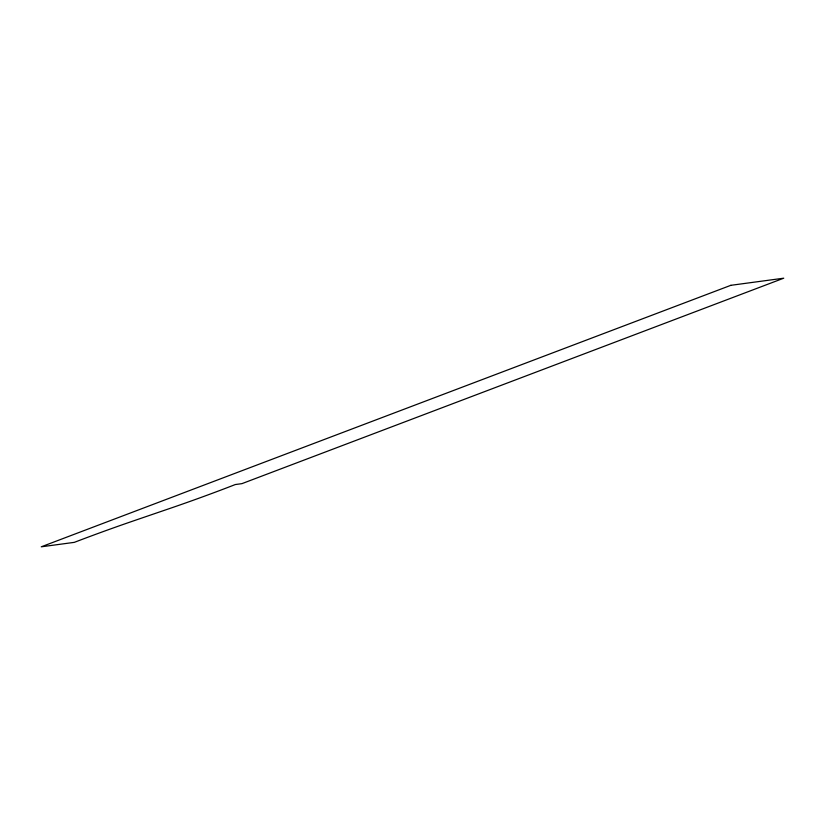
<?xml version="1.0" encoding="UTF-8"?>
<svg xmlns="http://www.w3.org/2000/svg" width="825" height="825" viewBox="0 0 825 825"><rect width="100%" height="100%" fill="white"/><g stroke="black" fill="none" stroke-linecap="round" stroke-linejoin="round"><path stroke-width="1.24" d="M730.857 285.316L41.25 546.81L74.312 542.355A100.011 5.404 -20 0 1 134.073 520.688L170.682 508.159A95.215 5.146 -20 0 0 235.311 484.543L241.921 483.646L783.75 278.19L730.857 285.316"/></g></svg>
